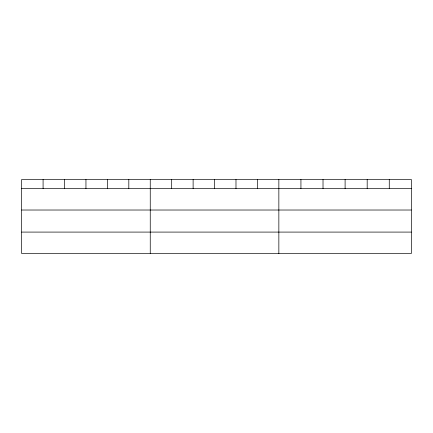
<?xml version="1.0" encoding="UTF-8"?>
<svg xmlns="http://www.w3.org/2000/svg" width="433" height="433" viewBox="0 0 433 433"><rect width="100%" height="100%" fill="white"/><g stroke="black" fill="none" stroke-linecap="round" stroke-linejoin="round"><path stroke-width="0.65" d="M411.35 210.021L411.35 179.495L21.65 179.495L21.65 253.505L411.35 253.505L411.35 210.021L21.65 210.021M21.65 188.599L411.35 188.599M21.65 232.088L411.35 232.088M389.267 179.495L389.267 188.599M367.184 179.495L367.184 188.599M345.101 179.495L345.101 188.599M323.018 179.495L323.018 188.599M300.935 179.495L300.935 188.599M278.852 179.495L278.852 253.505M257.418 179.495L257.418 188.599M235.985 179.495L235.985 188.599M214.552 179.495L214.552 188.599M193.118 179.495L193.118 188.599M171.684 179.495L171.684 188.599M150.251 179.495L150.251 253.505M128.817 179.495L128.817 188.599M107.384 179.495L107.384 188.599M85.951 179.495L85.951 188.599M64.517 179.495L64.517 188.599M43.084 179.495L43.084 188.599"/></g></svg>
